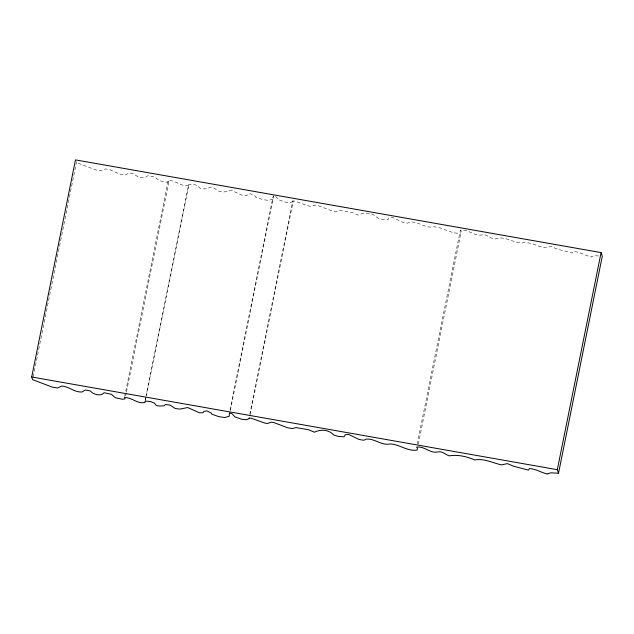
<?xml version="1.0" encoding="UTF-8"?>
<svg xmlns="http://www.w3.org/2000/svg" width="634" height="634" viewBox="0 0 634 634"><rect width="100%" height="100%" fill="white"/><g stroke="black" fill="none" stroke-linecap="round" stroke-linejoin="round"><path stroke-width="0.48" stroke-dasharray="3.17 2.38" d="M418.305 444.26L460.902 232.971L461.211 231.22L460.371 230.063C468.764 229.017 475.254 237.401 483.552 234.54C487.863 234.984 490.771 239.161 495.225 238.986C505.805 235.04 513.905 244.32 524.175 242.727C531.554 242.077 538.068 246.888 545.28 247.783L551.049 246.515L557.904 249.289L572.296 253.014L573.136 251.468C579.753 251.658 585.317 255.779 591.601 257.016L591.712 256.516L594.676 255.7L599.439 255.985M230.007 410.047L273.199 195.858L273.531 196.421L273 199.139L268.412 200.455L262.476 199.504L255.716 197.142L255.066 196.009L250.541 193.75L247.632 194.305L246.824 195.716L242.996 195.613L231.45 190.438L223.707 192.007L219.039 191.389L213.935 188.013L209.283 187.395L207.833 188.694C204.711 188.75 199.504 190.018 198.268 186.016L194.194 184.47L188.726 184.359L146.121 395.64M33.206 376.77L76.389 162.573L75.478 159.887M124.66 396.567L168.24 180.436C175.626 180.143 181.165 187.125 188.726 185.382L188.726 184.359M125.698 395.885L126.285 392.977M126.483 392.01L168.89 181.689L168.24 180.436M145.138 400.49L145.923 396.615M145.337 400.545L146.121 396.662M146.319 395.695L188.726 185.382M230.34 410.61L273.531 196.421M249.804 414.129L292.797 200.907L295.072 201.144L308.75 206.018L311.12 206.399L315.13 205.123L317.412 205.361L331.416 210.678L336.163 211.439L339.816 210.488L352.361 212.628L358.226 215.1C364.732 211.938 372.546 212.414 377.626 217.953L382.262 219.34L387.81 219.721L389.03 217.605L392.597 217.407L402.852 222.383L407.599 223.144L409.968 221.987C418.614 221.242 425.263 228.771 433.91 226.845C443.071 227.067 451.234 234.54 460.902 232.971M250.145 414.691L293.138 201.469L292.797 200.907M417.18 444.252L460.371 230.063M293.138 201.469L290.103 202.65L285.53 202.175L278.762 199.805L275.727 196.516M168.89 181.689L166.425 182.196L159.102 180.635L155.187 177.203L150.258 176.03L147.888 175.65L145.519 177.433C141.366 178.582 136.809 176.854 133.917 173.795L129.122 172.9L125.73 174.905C118.13 175.38 112.749 169.23 105.426 168.969L101.392 170.879L96.059 170.023L76.389 162.573"/><path stroke-width="0.95" d="M31.7 376.984L75.478 159.887L601.087 252.594L602.3 256.152L558.522 473.257L550.898 472.798L547.942 473.614L547.824 474.113C541.539 472.877 535.984 468.764 529.358 468.574L528.518 470.111L514.126 466.386L507.271 463.613L501.502 464.88C492.578 462.955 484.154 458.216 474.755 459.951C466.497 456.464 458.208 454.419 449.181 455.854C445.488 454.721 442.461 451.059 438.316 451.796C430.549 454.198 424.574 445.757 416.593 447.16L417.434 448.317L417.132 450.069C407.464 451.638 399.301 444.165 390.14 443.943C381.494 445.868 374.837 438.34 366.19 439.085L363.829 440.242L359.074 439.481L348.819 434.512L345.261 434.702L344.04 436.818L338.485 436.438L333.849 435.059C328.769 429.519 320.955 429.036 314.448 432.206L308.584 429.725L296.046 427.585L292.393 428.544L287.646 427.784L273.634 422.458L271.352 422.22L267.35 423.504L264.972 423.124L251.302 418.242L249.019 418.004L249.36 418.575L246.333 419.748L241.76 419.272L234.984 416.91L231.949 413.614L229.421 412.956L229.231 416.245L224.634 417.552L218.698 416.601L211.946 414.24L211.288 413.114L206.763 410.856L203.863 411.411L203.054 412.813L199.219 412.71L187.672 407.543L179.929 409.112L175.261 408.486L170.166 405.118L165.506 404.5L164.055 405.8C160.941 405.847 155.726 407.123 154.49 403.113L150.417 401.568L145.836 401.092L144.948 401.457L144.948 402.479C137.388 404.23 131.848 397.241 124.47 397.542L125.112 398.794L122.655 399.293L115.333 397.732L111.418 394.3L104.119 392.747L101.741 394.538C97.588 395.679 93.04 393.952 90.147 390.893L85.352 389.997L81.96 392.002C74.36 392.478 68.971 386.328 61.656 386.074L57.615 387.976L52.289 387.12L32.619 379.671L31.7 376.984L557.31 469.691L558.522 473.257M557.31 469.691L601.087 252.594"/></g></svg>
